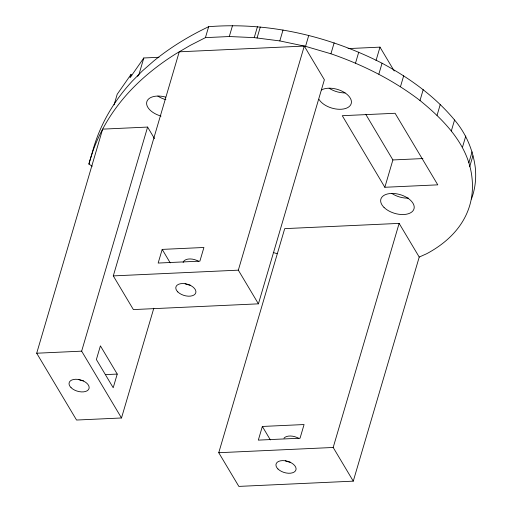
<?xml version="1.0" encoding="UTF-8"?>
<svg xmlns="http://www.w3.org/2000/svg" width="512" height="512" viewBox="0 0 512 512"><rect width="100%" height="100%" fill="white"/><g stroke="black" fill="none" stroke-linecap="round" stroke-linejoin="round"><path stroke-width="0.77" d="M92.256 166.214L88.902 164.09L92.122 153.158A494.854 279.578 16.4 0 1 132.128 81.28L142.483 70.842L153.837 60.909A494.854 279.578 16.4 0 1 208.646 26.707C268.416 21.856 328.883 36.058 382.061 63.219C409.235 77.818 434.733 96.154 454.554 119.994C465.971 133.472 473.018 149.946 475.264 167.437A207.642 117.312 16.4 0 1 471.411 199.078M153.805 308.237L121.504 417.978L76.55 420.038L36.698 353.222L102.65 129.133L147.603 127.072L154.515 138.662M114.08 104.877L117.197 94.278L130.982 74.49L131.802 75.859M130.982 74.49L130.022 77.766L143.808 57.978L158.97 57.28M143.808 57.978L138.982 74.374L137.626 76.32M121.504 417.978L81.651 351.155L147.603 127.072M113.293 275.898L179.245 51.814L304.282 46.074L324.371 79.757L258.419 303.84L133.382 309.581L113.293 275.898L238.33 270.163L258.419 303.84M88.902 164.09C95.923 137.229 110.176 112.602 128.909 92.211A494.854 279.578 16.4 0 1 176.205 53.587L190.374 45.318L205.427 37.638L208.646 26.707M117.229 374.074L113.203 387.738L96.384 359.533L100.403 345.869L117.229 374.074L105.395 374.618M162.189 249.395L158.163 263.059L199.891 261.146L203.91 247.482L162.189 249.395L170.221 262.867M205.427 37.638L229.286 36.531L232.506 25.6M229.286 36.531L254.24 37.632L257.453 26.701M257.062 37.997L260.282 27.066M254.24 37.632L279.814 40.922L283.027 29.99M238.33 270.163L304.282 46.074M279.814 40.922L305.536 46.342L308.755 35.411M419.226 257.062L399.136 223.386L284.71 228.634L218.758 452.717L238.848 486.4L353.267 481.152L419.226 257.062L426.669 253.734A207.642 117.312 16.4 0 0 472.051 178.368C468.794 145.229 444.493 120.563 420 100.512C393.222 79.981 362.765 64.749 330.931 53.779L334.15 42.848M355.52 63.11L358.733 52.179M262.349 426.458L258.323 440.122L300.051 438.208L304.07 424.544L262.349 426.458L270.381 439.93M376.038 60.55L379.987 47.136L348.07 48.602M378.842 74.15L382.061 63.219M400.474 86.694L403.686 75.763M384.845 187.277L342.278 115.699L395.091 113.274L437.779 184.845L384.845 187.277L392.89 159.949L365.728 114.272M420 100.512L423.213 89.587M353.267 481.152L333.184 447.469L399.136 223.386M437.062 115.347L440.275 104.416M451.341 130.925L454.554 119.994M462.566 146.944L465.786 136.013M468.858 162.784L472.077 151.853M469.677 166.765L472.89 155.834M392.89 159.949L422.912 158.566M36.698 353.222L81.651 351.155M218.758 452.717L333.184 447.469M305.536 46.342L330.931 53.779M379.987 47.136L394.202 70.97M321.427 89.99A17.261 9.754 16.4 0 1 347.136 94.477A17.261 9.754 16.4 0 1 343.539 108.986A17.261 9.754 16.4 0 1 319.078 99.462M345.075 92.896A17.261 9.754 16.4 0 1 329.133 88.23M408.531 198.125A17.261 9.754 16.4 0 1 391.91 193.485M165.862 99.68A17.261 9.754 16.4 0 1 157.869 96.09M161.037 116.077A17.261 9.754 16.4 0 1 146.765 101.965A17.261 9.754 16.4 0 1 165.734 97.133M277.024 253.709A494.854 279.578 16.4 0 1 273.242 252.454M183.123 262.49A10.355 5.85 16.4 0 1 198.771 261.414M190.291 285.152A10.355 5.85 16.4 0 1 185.133 283.712M290.451 462.214A10.355 5.85 16.4 0 1 285.286 460.774M283.981 438.176A10.355 5.85 16.4 0 1 298.931 438.477M83.539 380.877A10.355 5.85 16.4 0 1 78.374 379.437M384.013 207.411A17.261 9.754 16.4 0 0 412.877 210.938A17.261 9.754 16.4 0 0 395.392 193.645A17.261 9.754 16.4 0 0 384.013 207.411M177.805 291.917A10.355 5.85 16.4 0 0 195.123 294.035A10.355 5.85 16.4 0 0 184.634 283.661A10.355 5.85 16.4 0 0 177.805 291.917M277.965 468.986A10.355 5.85 16.4 0 0 295.283 471.098A10.355 5.85 16.4 0 0 284.794 460.723A10.355 5.85 16.4 0 0 277.965 468.986M71.053 387.648A10.355 5.85 16.4 0 0 88.371 389.76A10.355 5.85 16.4 0 0 77.882 379.386A10.355 5.85 16.4 0 0 71.053 387.648"/></g></svg>
